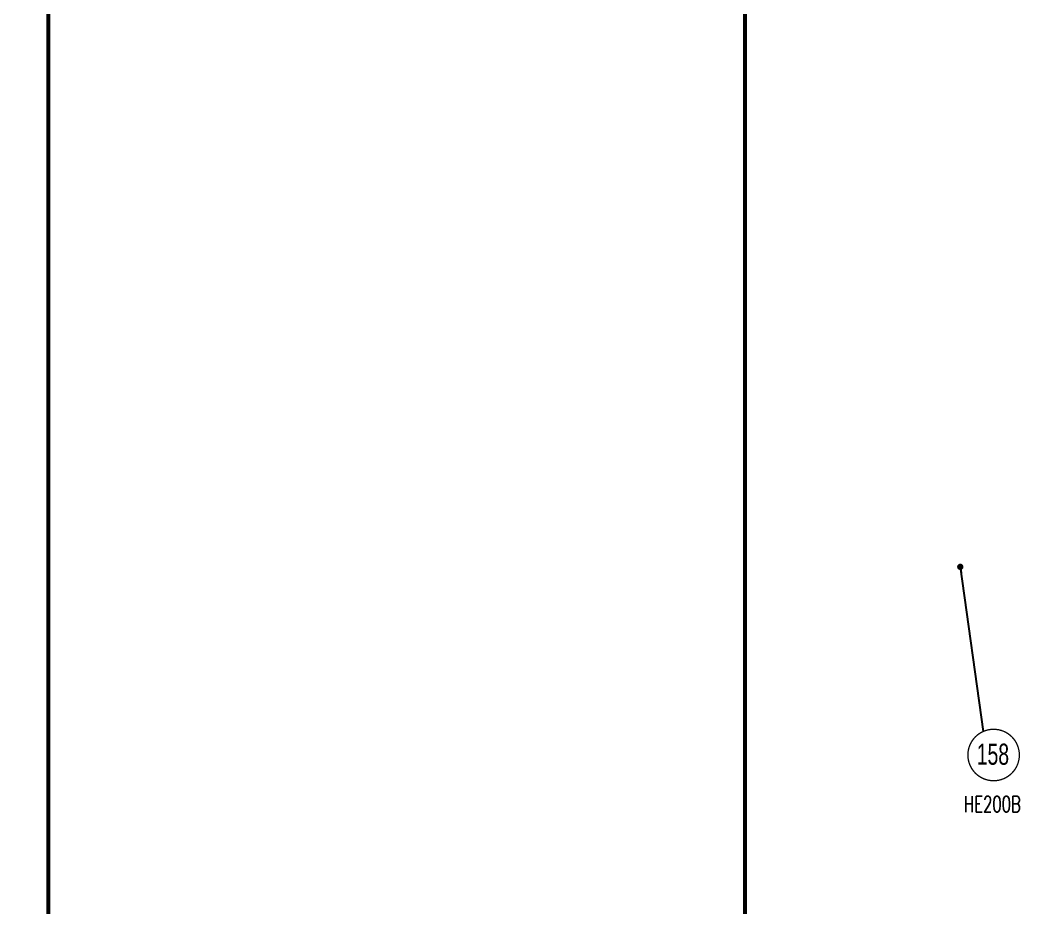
# Model space of a CAD drawing. Header units: millimetres. Extents: x 0 to 16187, y -20471 to 6290.
# Drawn here: x 5099.7 to 5336.6, y 2807.4 to 3017.6 of the extents above; entities that cross this region are included whole.
import ezdxf
from ezdxf.enums import TextEntityAlignment as Align

# ---------------------------------------------------------------- set-up
doc = ezdxf.new("R2010")
doc.units = ezdxf.units.MM
doc.layers.add('BORDER1', color=3, linetype='Continuous')
doc.layers.add('BORDER2', color=7, linetype='Continuous')
doc.styles.add('MtXpl_txt_shx', font='txt.shx', dxfattribs={"height": 0.2})
doc.styles.add('ROMANC', font='ROMANC', dxfattribs={"height": 5})
doc.styles.add('ROMANS', font='ROMANS.shx', dxfattribs={"width": 0.8})
doc.styles.add('ROMANT', font='ROMANT', dxfattribs={"height": 4})
doc.styles.add('SLDTEXTSTYLE2', font='TXT', dxfattribs={"width": 0.6864493305940874})
doc.dimstyles.new('AM_ISO$7', dxfattribs={"dimtxt": 3.5, "dimasz": 3.5, "dimexe": 1, "dimexo": 1, "dimgap": 1.5, "dimtad": 1, "dimtoh": 1, "dimdsep": 46, "dimtxsty": 'Standard', "dimcen": 0, "dimclrd": 1, "dimclre": 1, "dimclrt": 1, "dimadec": 0, "dimazin": 2, "dimtp": 0.1, "dimtm": 0.1, "dimtfac": 0.71, "dimtdec": 3, "dimtmove": 0, "dimatfit": 3, "dimfxl": 1, "dimlwd": -1, "dimlwe": -1, "dimarcsym": 1})

# ---------------------------------------------------------------- blocks, each defined once
blk = doc.blocks.new('*U609')
at = {"layer": 'BORDER1', "color": 154, "true_color": 0x1859a9, "const_width": 1}
blk.add_lwpolyline([(1.8094395070475, 811), (1144, 811), (1144, 0), (0, 0), (0, 811)], close=True, dxfattribs=at)
blk.add_lwpolyline([(979.0000000799992, 2.220446049250313e-16), (979.0000000799992, 810.9999999999999)], dxfattribs=at)
at = {"layer": 'BORDER2', "flags": 8}
for tag, height, style, p in [('REV-A', 3.24, 'ROMANS', (986.9282778829383, 140.2530397182669)), ('RE-A', 8.064, 'ROMANT', (1084.634961895852, 7.17204102400288))]:
    blk.add_attdef(tag, text='', height=height, dxfattribs=dict(at, style=style)).set_placement(p, align=Align.CENTER)
at = {"layer": 'BORDER2', "style": 'ROMANS', "width": 3.830216453570641}
blk.add_attdef('DATE-A', text='', height=3.24, dxfattribs=at).set_placement((995.5063797379989, 140.2530397182669), (1008.507228728976, 140.2530397182669), align=Align.FIT)
at = {"layer": 'BORDER2'}
for tag, height, style, p in [('DRN-A', 3.24, 'ROMANS', (1018.380015771281, 140.2530397182669)), ('CHD-A', 3.24, 'ROMANS', (1032.348360605113, 140.2530397182669)), ('APD-A', 3.24, 'ROMANS', (1046.640709253839, 140.2530397182669)), ('CONS_CONT_VEND', 4.2, 'ROMANC', (1061.390575966738, 72.83468077449595))]:
    blk.add_attdef(tag, text='', height=height, dxfattribs=dict(at, style=style)).set_placement(p, align=Align.CENTER)
at = {"layer": 'BORDER2', "style": 'ROMANS', "width": 0.8}
for tag, p, height in [('1:X', (997.2302812124753, 122.552011911554), 3.5), ('LOC', (1042.735042679951, 122.552011911554), 3.5), ('PROJ_NO', (1118.63757586463, 122.552011911554), 3.5), ('CONS_DRG_NO', (1011, 63), 3)]:
    blk.add_attdef(tag, p, '', height=height, dxfattribs=at)
at = {"layer": 'BORDER2', "lineweight": 30, "width": 0.8, "flags": 104}
blk.add_attdef('COMMENTS-A', text='', height=2.2, dxfattribs=at).set_placement((1055.209968003616, 142.0744315684458), align=Align.MIDDLE_LEFT)
at = {"layer": 'BORDER2', "style": 'ROMANS', "width": 0.8}
for tag, p in [('PROJECT_TITLE_1', (1061.068210890846, 55.3534808592422)), ('PROJECT_TITLE_2', (1061.068210890846, 49.30052221051124))]:
    blk.add_attdef(tag, text='', height=3.5, dxfattribs=at).set_placement(p, align=Align.MIDDLE)
at = {"layer": 'BORDER2', "style": 'ROMANT', "width": 0.8}
for tag, p in [('DRG_TITLE_1', (1061.068210890846, 36.31229857438004)), ('DRG_TITLE_2', (1061.068210890846, 28.31229857438004)), ('DRG_TITLE_3', (1061.068210890846, 20.31229857438004))]:
    blk.add_attdef(tag, text='', height=5, dxfattribs=at).set_placement(p, align=Align.CENTER)
at = {"layer": 'BORDER2', "style": 'ROMANT'}
for tag, p in [('AR', (995.0014710450068, 7.172041024002866)), ('PA', (1011.738213301433, 7.172041024002866)), ('DC', (1028.447415784789, 7.172041024002837)), ('TS', (1120.839107118789, 7.172041024002908))]:
    blk.add_attdef(tag, p, '', height=8.064, dxfattribs=at)
for tag, p in [('SRNO', (1074.69799186896, 7.172041024002823)), ('SH', (1115.802783516436, 7.176501619330963))]:
    blk.add_attdef(tag, text='', height=8.064, dxfattribs=at).set_placement(p, align=Align.RIGHT)
at = {"layer": 'BORDER2', "style": 'ROMANS', "flags": 2}
blk.add_attdef('TB_VERSION', text='', height=2, dxfattribs=at).set_placement((1, -1), align=Align.TOP_LEFT)

msp = doc.modelspace()

# ---------------------------------------------------------------- linework, layer by layer
at = {"color": 2, "const_width": 0.3125}
msp.add_lwpolyline([(5324.2386709641, 2843.604917826466, -1), (5336.4261709641, 2843.604917826466, -1)], format="xyb", close=True, dxfattribs=at)

# ---------------------------------------------------------------- block references
at = {"layer": 'BORDER1'}
msp.add_blockref('*U609', (4127.454915157292, 2612.133129219925), dxfattribs=at)

# ---------------------------------------------------------------- texts
at = {"color": 2, "lineweight": 25, "style": 'SLDTEXTSTYLE2', "width": 0.6864493305940875}
msp.add_text('158', height=5, dxfattribs=at).set_placement((5330.16594765196, 2843.797888334426), align=Align.MIDDLE_CENTER)
at = {"color": 2, "lineweight": 25, "style": 'MtXpl_txt_shx', "width": 0.6875}
msp.add_text('HE200B', height=3.75, dxfattribs=at).set_placement((5323.301699479269, 2830.105221054106))

# ---------------------------------------------------------------- leaders
at = {"color": 2}
msp.add_leader([(5322.440948743902, 2888.154337012322), (5327.897844828589, 2849.191207122843)], dimstyle='AM_ISO$7', override={"dimasz": 1.5, "dimldrblk": 'Dot'}, dxfattribs=at)

doc.saveas('drawing.dxf')
